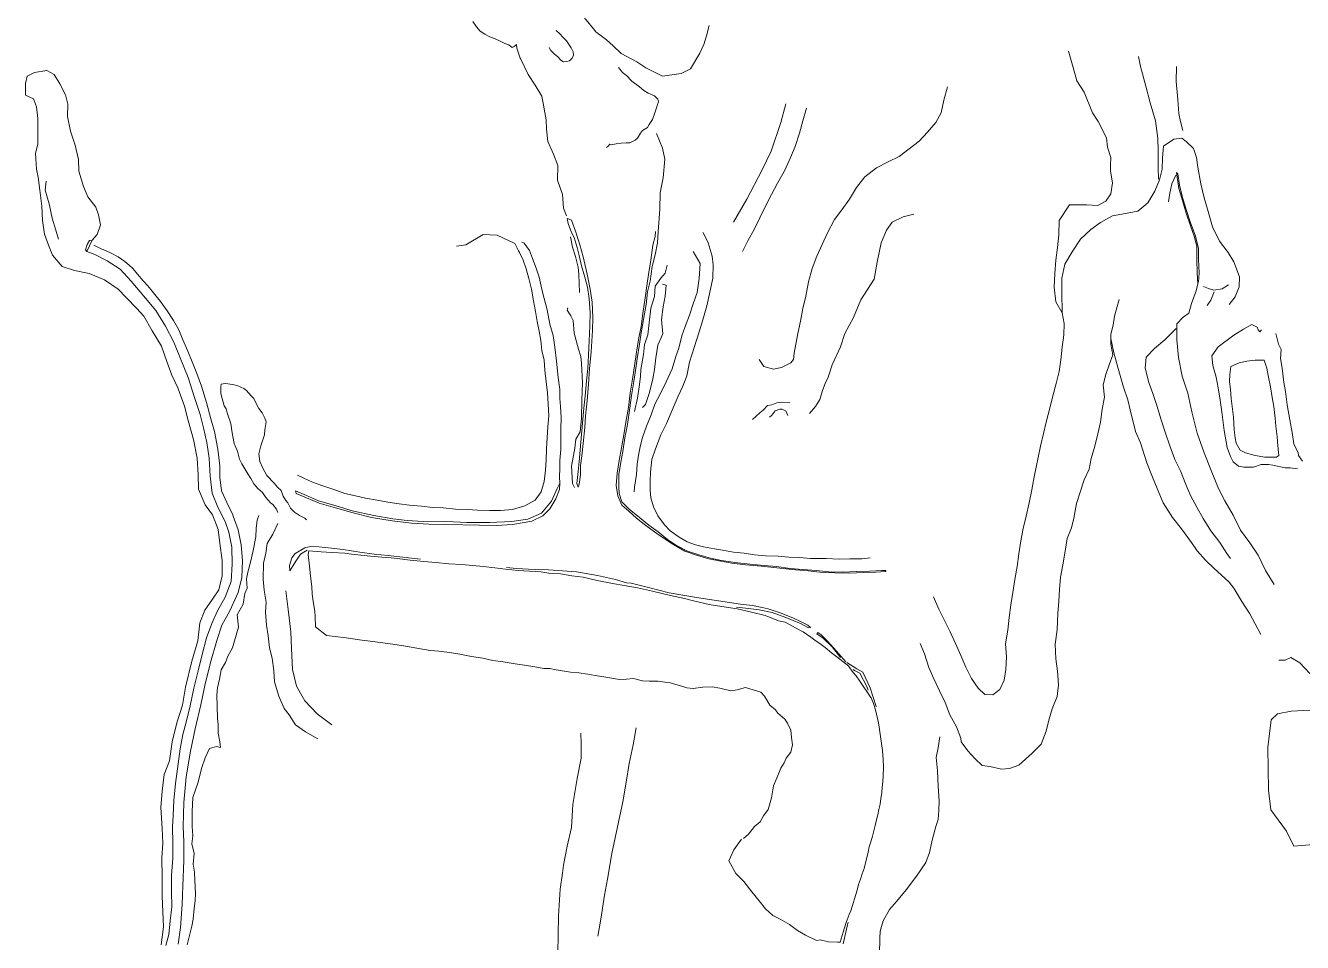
# Model space of a CAD drawing. Extents: x 683321 to 688873, y 7661944 to 7668387.
# Drawn here: x 684521 to 685239, y 7662900 to 7663415 of the extents above; entities that cross this region are included whole.
import ezdxf

# ---------------------------------------------------------------- set-up
doc = ezdxf.new("R2010")
doc.units = 0
doc.header["$MEASUREMENT"] = 0
doc.layers.add('01 CRESTA_Line', color=3, linetype='Continuous', lineweight=20)
doc.layers.add('CERRI_Line', color=3, linetype='Continuous', lineweight=20)

msp = doc.modelspace()

# ---------------------------------------------------------------- linework, layer by layer
at = {"layer": '01 CRESTA_Line'}
for points in [[(684905.35, 7663414.95, 3951.72), (684903.84, 7663409.27, 3951.74), (684902.29, 7663404.38, 3951.7), (684900.07, 7663399.46, 3951.53), (684894.9, 7663390.58, 3951.58), (684889.49, 7663388.03, 3951.74), (684879, 7663386.5, 3952.94), (684869.75, 7663391.14, 3951.78), (684864.6, 7663394.61, 3953.04), (684855.9, 7663399.23, 3950.14), (684851.42, 7663403.6, 3950.01), (684847.59, 7663406.9, 3949.82), (684841.61, 7663411.49, 3949.26), (684840.29, 7663413.15, 3950.29), (684836.09, 7663418.1, 3949.28), (684835.42, 7663419.01, 3949.18), (684834.88, 7663420.04, 3949.04), (684836.34, 7663423.22, 3949.67), (684836.01, 7663425.81, 3949.68), (684834.59, 7663428, 3949.47)], [(684825.05, 7663308.06, 3940.28), (684823.42, 7663312.42, 3940.53), (684822.84, 7663320.08, 3941.62), (684820.14, 7663328.17, 3942.74), (684820.32, 7663336.46, 3943.29), (684817.74, 7663342.78, 3943.7), (684814.62, 7663349.83, 3944.59), (684813.81, 7663356.86, 3945.33), (684813.75, 7663362.08, 3945.67), (684812.22, 7663370.33, 3946.04), (684811.35, 7663375.31, 3946.18), (684807.52, 7663381.51, 3946.88), (684803.51, 7663387.4, 3947.83), (684799.24, 7663396.46, 3948.74), (684799.05, 7663396.56, 3948.73), (684797.19, 7663402.22, 3949.34), (684796.95, 7663404.38, 3948.88), (684795.8, 7663403.19, 3948.78), (684794.55, 7663402.56, 3948.64), (684792.71, 7663404.12, 3949.16), (684790.48, 7663404.91, 3949.33), (684788.18, 7663406.06, 3949.3), (684784.63, 7663407.67, 3949.52), (684782.12, 7663408.69, 3949.72), (684779.19, 7663410.21, 3949.85), (684776.55, 7663411.8, 3949.9), (684774.49, 7663414.24, 3950.14), (684772.48, 7663417.3, 3950.66)], [(684819.32, 7663412.16, 3947.92), (684821.42, 7663410.38, 3948.43), (684823.1, 7663408.4, 3948.86), (684825.08, 7663406.43, 3949.22), (684826.34, 7663404.62, 3949.54), (684827.83, 7663402.44, 3949.84), (684828.91, 7663400.19, 3949.86), (684829.14, 7663398.42, 3950.13), (684828.22, 7663396.71, 3950.35), (684826.9, 7663395.14, 3950.14), (684825.08, 7663394.71, 3950.18), (684823.36, 7663394.58, 3950.22), (684821.96, 7663395.48, 3949.93), (684820.29, 7663397.4, 3949.47), (684818.18, 7663399.01, 3948.97), (684816.37, 7663400.9, 3948.71), (684815.38, 7663402.59, 3948.19)], [(685107.31, 7663400.5, 3944.62), (685109.94, 7663391.5, 3944.61), (685112, 7663384, 3944.61), (685116.06, 7663377.5, 3944.6), (685120.69, 7663366, 3944.6), (685123.88, 7663361, 3945.09), (685128.56, 7663352, 3945.63), (685129.17, 7663346.59, 3946.21), (685131.13, 7663340.89, 3946.62), (685130.85, 7663336.28, 3946), (685130.86, 7663333.15, 3947.55), (685131.97, 7663326.67, 3948), (685131.13, 7663320.54, 3948.6), (685128.34, 7663316.27, 3949.23), (685123.7, 7663313.83, 3950.25), (685117.46, 7663314.35, 3950.46), (685107.89, 7663314.32, 3950.46), (685102.07, 7663305.56, 3950.3), (685101.77, 7663297.38, 3950.28), (685101.14, 7663290.31, 3950.37), (685100.23, 7663283.27, 3950.19), (685099.67, 7663275.72, 3950.01), (685099.18, 7663268.09, 3949.76), (685100.14, 7663259.88, 3949.43), (685103.67, 7663253.65, 3949.06), (685104.84, 7663247.62, 3948.59), (685104.66, 7663241.21, 3948.04), (685103.79, 7663234.37, 3947.42), (685103, 7663227.31, 3946.69), (685102, 7663220.6, 3945.99), (685100.3, 7663213.99, 3945.11), (685098.46, 7663206.96, 3944.39), (685096.72, 7663200.08, 3943.67), (685094.83, 7663193.02, 3943.04), (685093.18, 7663185.79, 3942.45), (685091.56, 7663178.83, 3941.84), (685087.95, 7663161.45, 3940.53), (685086.72, 7663154.25, 3939.95), (685085.21, 7663146.87, 3939.36), (685083.46, 7663139.49, 3938.74), (685081.85, 7663132.49, 3938.18), (685080.53, 7663125.49, 3937.76), (685079.32, 7663118.35, 3937.29), (685078.42, 7663111.08, 3936.66), (685077.15, 7663103.93, 3936.08), (685076.06, 7663096.53, 3935.71), (685074.96, 7663089.59, 3935.04), (685073.9, 7663082.5, 3934.35), (685073.1, 7663075.41, 3933.75), (685071.78, 7663067.76, 3933), (685072.37, 7663060.35, 3932.46), (685072.15, 7663053.4, 3931.79), (685071.03, 7663047.28, 3931.03), (685068.71, 7663042.11, 3930.16), (685064.69, 7663039.15, 3929.23), (685060.3, 7663039.34, 3928.38), (685056.49, 7663042.85, 3927.87), (685052.83, 7663048.22, 3927.41), (685049.59, 7663054.6, 3926.98), (685046.68, 7663061.15, 3926.57), (685043.75, 7663067.93, 3925), (685040.85, 7663074.49, 3924.52), (685037.54, 7663080.87, 3924.36), (685034.34, 7663087.17, 3924.32), (685031.34, 7663094.05, 3923.87)], [(685146.69, 7663397.5, 3955.67), (685147.75, 7663392, 3955.02), (685150.69, 7663381, 3954), (685153.19, 7663371.5, 3953.23), (685156.19, 7663361.5, 3953.07), (685157.5, 7663351.5, 3952.39), (685157.69, 7663345, 3951.76), (685157.69, 7663335, 3951.7), (685157.88, 7663328.75, 3951.49)], [(685168, 7663392, 3956.32), (685167.81, 7663383.5, 3954.65), (685168.81, 7663373.5, 3953.08), (685169.31, 7663365.5, 3952.61), (685170.25, 7663361, 3952.14), (685171.5, 7663356, 3953.84)], [(684597.32, 7662898.7, 3928.04), (684598.64, 7662908.85, 3929.12), (684598.24, 7662917.28, 3930.11), (684597.87, 7662926.04, 3931.73), (684597.87, 7662936.46, 3932.85), (684597.68, 7662947.58, 3935.12), (684598.15, 7662955.71, 3935.15), (684597.84, 7662964.05, 3934.91), (684597.18, 7662975.72, 3934.49), (684597.9, 7662984.96, 3934.3), (684599.06, 7662994.25, 3935.84), (684602.01, 7663002.08, 3934.52), (684603.41, 7663012.64, 3934.5), (684606.2, 7663023.44, 3934.58), (684609.3, 7663033.37, 3934.83), (684611.03, 7663043.39, 3935.08), (684614.47, 7663057.99, 3935.21), (684617.85, 7663069.49, 3935.73), (684619.13, 7663079.5, 3935.66), (684621.86, 7663086.59, 3934.93), (684626.15, 7663092.83, 3936.04), (684629.65, 7663098.14, 3936.47), (684631.55, 7663105.98, 3937.18), (684631.6, 7663114.47, 3936.68), (684630.22, 7663124.33, 3937.54), (684629.31, 7663131.85, 3938.16), (684626.07, 7663140.13, 3937.93), (684622, 7663145.71, 3938.32), (684618.2, 7663154.63, 3938.56), (684618.03, 7663162.62, 3938.95), (684617.63, 7663172.06, 3939.58), (684615.48, 7663182.5, 3939.84), (684612.53, 7663193.08, 3939.3), (684610.51, 7663201.19, 3940.25), (684606.58, 7663211.59, 3940.44), (684603.3, 7663218.65, 3941.58), (684600.51, 7663226.37, 3942.19), (684597.48, 7663234.87, 3942.33), (684592.34, 7663243.54, 3943.07), (684587.52, 7663251.68, 3943.66), (684583.67, 7663256.04, 3944.42), (684577.72, 7663262.21, 3945.16), (684573.22, 7663266.94, 3946.3), (684565.4, 7663272.09, 3946.59), (684556.76, 7663275.77, 3946.66), (684548.58, 7663277.39, 3945.72), (684541.7, 7663279.72, 3940.9), (684536.28, 7663286, 3941.6), (684533.99, 7663291.64, 3941.9), (684531.82, 7663297.79, 3942.19), (684530.62, 7663305.5, 3942.23), (684530.14, 7663313.46, 3941.45), (684529.16, 7663322.5, 3941.35), (684528.09, 7663329.86, 3941.63), (684527.21, 7663334.28, 3940.92), (684526.74, 7663343.33, 3942.03), (684527.93, 7663348.33, 3943.92), (684527.98, 7663353.69, 3944.3), (684528.06, 7663362.76, 3945.01), (684527.21, 7663369.4, 3945.51), (684525.53, 7663373.75, 3945.64), (684521.07, 7663375.8, 3946.28), (684521.11, 7663382.5, 3946.21), (684522.01, 7663386.53, 3946.76), (684526.04, 7663388.57, 3946.17), (684533.1, 7663389.69, 3945.81), (684537.22, 7663387.53, 3945.63), (684540.31, 7663382.32, 3944.74), (684543.54, 7663376.04, 3943.88), (684544.76, 7663370.81, 3943.96), (684544.64, 7663363.81, 3943.52), (684546.37, 7663355.59, 3942.98), (684548.95, 7663347.74, 3942.77), (684550.78, 7663339.77, 3941.78), (684551.09, 7663333.1, 3940.41), (684553.61, 7663324.61, 3939.32), (684556.06, 7663318.69, 3939.12), (684560.58, 7663312.94, 3942.04), (684562.02, 7663308.59, 3939.6), (684563.23, 7663303.1, 3939.02), (684561.36, 7663297.53, 3938.88), (684558.58, 7663294.45, 3938.48), (684555.48, 7663288, 3937.66), (684560.03, 7663286.38, 3937.34), (684566.97, 7663282.92, 3937.35), (684574.35, 7663278.14, 3937.27), (684580.51, 7663271.41, 3936.97), (684588.51, 7663261.79, 3936.88), (684594.23, 7663254.85, 3936.73), (684599.83, 7663246.19, 3936.51), (684604.51, 7663237.19, 3936.05), (684608.01, 7663228.42, 3935.66), (684612.51, 7663217.23, 3935.16), (684615.94, 7663206.72, 3935.11), (684619.16, 7663196.5, 3935.13), (684621.11, 7663189.04, 3935.04), (684622.94, 7663180.78, 3934.73), (684624.27, 7663171.96, 3934.37), (684624.8, 7663161.83, 3934.14), (684625.94, 7663152.4, 3933.96), (684629.13, 7663144.48, 3933.68), (684633.3, 7663136.42, 3933.34), (684635.25, 7663130.38, 3933.22), (684636.94, 7663122.02, 3932.73), (684637.3, 7663112.45, 3932.76), (684636.64, 7663102.82, 3932.53), (684633.34, 7663093.89, 3932.44), (684628.93, 7663086.22, 3932.42), (684625.8, 7663079.21, 3932.07), (684622.82, 7663071.14, 3931.55), (684620.4, 7663061.66, 3931.51), (684618.03, 7663052.53, 3931.32), (684615.71, 7663042.75, 3931.05), (684613.59, 7663032.89, 3931.01), (684611.29, 7663023.82, 3931.31), (684609.55, 7663016.87, 3930.95), (684607.93, 7663008.83, 3930.29), (684606.85, 7663000.27, 3930.21), (684605.38, 7662989.2, 3930.13), (684604.39, 7662979.8, 3929.61), (684604, 7662971.37, 3929.36), (684603.76, 7662964.93, 3929.22), (684603.81, 7662955.77, 3929.4), (684603.81, 7662947.33, 3929.19), (684603.04, 7662937.66, 3928.99), (684603.11, 7662928.58, 3928.57), (684603.26, 7662920.01, 3928.1), (684602.39, 7662912.24, 3927.96), (684601.54, 7662904.46, 3927.54), (684600.02, 7662898.34, 3927.54)], [(684854.35, 7663391.32, 3946.2), (684856.53, 7663388.67, 3945.82), (684858.9, 7663386.9, 3945.77), (684861.83, 7663383.72, 3945.55), (684866.18, 7663380.54, 3944.48), (684868.51, 7663378.55, 3943.91), (684871.06, 7663377.02, 3943.62), (684874.61, 7663375.48, 3943.18), (684876.51, 7663373.66, 3943.24), (684876.82, 7663372.14, 3943.13), (684876.35, 7663370.71, 3943.07), (684876.08, 7663369.82, 3943.15), (684874.76, 7663366.01, 3942.86), (684873.38, 7663362.15, 3942.85), (684871.52, 7663359.46, 3942.89), (684870.56, 7663357.78, 3942.71), (684867.87, 7663356.07, 3942.66), (684866.76, 7663354.61, 3942.82), (684865.01, 7663351.74, 3942.27), (684863.69, 7663350.63, 3942.6), (684860.76, 7663349.11, 3942.07), (684858.67, 7663349.09, 3941.95), (684855.8, 7663348.96, 3942.06), (684852.97, 7663348.59, 3941.57), (684850.24, 7663347.99, 3941.61), (684849.53, 7663348.31, 3941.76), (684848.61, 7663347.27, 3941.48), (684847.59, 7663346.44, 3941.4)], [(684933.5, 7663227.5, 3912.44), (684936.12, 7663223.5, 3912.07), (684941.44, 7663222, 3911.72), (684945.94, 7663223, 3911.39), (684951.19, 7663225.5, 3911.75), (684952.63, 7663227.5, 3911.43), (684953.12, 7663231, 3912.15), (684955.06, 7663242, 3912.73), (684956.56, 7663249, 3913.21), (684958, 7663256, 3913.77), (684959.56, 7663263, 3914.39), (684961.19, 7663271, 3914.83), (684963.19, 7663278.5, 3915.32), (684965.75, 7663285.5, 3915.67), (684968.75, 7663292, 3916.17), (684971.81, 7663298.5, 3916.7), (684975.69, 7663306, 3918.09), (684979.94, 7663311.5, 3918.53), (684984.19, 7663317.5, 3918.95), (684988.06, 7663324, 3919.35), (684992.81, 7663330, 3919.98), (684999.31, 7663335, 3920.49), (685005.94, 7663338.5, 3920.78), (685012.12, 7663341.5, 3921.54), (685023.31, 7663350, 3922.82), (685028.12, 7663355, 3923.33), (685032.69, 7663360.5, 3923.55), (685035.69, 7663366, 3923.88), (685037.25, 7663373, 3924.27), (685039.25, 7663380.5, 3924.84)], [(684948.38, 7663371, 3921.18), (684945.62, 7663360.5, 3921.32), (684940.25, 7663344.5, 3920.38), (684935, 7663333.5, 3919.06), (684926.56, 7663317.5, 3917.84), (684918.94, 7663304.5, 3917.71)], [(684959.94, 7663368.5, 3919.96), (684958, 7663361.5, 3919.57), (684956.06, 7663354.5, 3919.08), (684953.56, 7663347, 3918.77), (684950.63, 7663340, 3918.31), (684947.38, 7663333, 3917.72), (684943.75, 7663326.5, 3917.05), (684940.31, 7663320, 3916.6), (684936.94, 7663313.5, 3916.33), (684933.88, 7663307, 3916.01), (684930.63, 7663300.5, 3916.11), (684927.13, 7663294, 3916.01), (684924.12, 7663288, 3915.87)], [(684875.68, 7663354.37, 3942.4), (684879.06, 7663346.15, 3941.53), (684880.43, 7663339.84, 3941.15), (684879.4, 7663329.42, 3940.3), (684877.79, 7663321.06, 3939.61), (684877.52, 7663311.88, 3938.85), (684877.03, 7663304.22, 3938.11), (684876.57, 7663299.28, 3937.85), (684876.23, 7663292.93, 3936.92), (684874.89, 7663286.29, 3936.26), (684873.23, 7663279.57, 3935.95), (684872.09, 7663271.48, 3935.3), (684870.74, 7663265.37, 3935.02), (684869.9, 7663258.34, 3934.38), (684868.41, 7663249.92, 3933.97), (684867.18, 7663242.44, 3933.37), (684866.21, 7663236.03, 3932.93), (684864.81, 7663227.77, 3932.38), (684863.89, 7663221.24, 3931.78), (684862.9, 7663215.13, 3931.27), (684861.71, 7663207.24, 3930.53), (684860.7, 7663200.25, 3929.98), (684859.47, 7663190.97, 3929), (684857.94, 7663183.39, 3928.28), (684856.84, 7663175.67, 3927.56), (684855.6, 7663169.73, 3927), (684854.49, 7663162.82, 3926.49), (684854.45, 7663155.76, 3925.77), (684854.82, 7663152.13, 3925.33), (684856.24, 7663147.56, 3924.52), (684860.36, 7663143.38, 3923.68), (684866.19, 7663138.62, 3922.81), (684871.46, 7663134.35, 3922.36), (684876.69, 7663130.62, 3922.13), (684881.95, 7663126.25, 3922.14), (684886.97, 7663122.95, 3922.1), (684893.19, 7663119.74, 3922.19), (684899.57, 7663117.64, 3922.3), (684906.03, 7663115.91, 3922.27), (684912.33, 7663114.54, 3922.29), (684919.74, 7663113.46, 3922.35), (684928.27, 7663112.48, 3922.29), (684936.15, 7663111.65, 3922.37), (684943.18, 7663111.11, 3922.42), (684950.78, 7663110.1, 3922.68), (684957.95, 7663109.56, 3922.74), (684965.73, 7663108.83, 3922.88), (684972.66, 7663108.21, 3922.98), (684980.25, 7663107.91, 3923.03), (684988.39, 7663108.3, 3922.95), (684995.52, 7663108.62, 3922.94), (685002.28, 7663108.9, 3922.84), (685004.55, 7663108.86, 3922.79), (685004.66, 7663108.31, 3922.79), (684998.94, 7663108, 3922.98), (684992.07, 7663107.76, 3923.07), (684984.27, 7663107.45, 3923.04), (684975.91, 7663107.56, 3923.03), (684969.14, 7663107.83, 3923.01), (684960.97, 7663108.7, 3922.93), (684953.78, 7663109.26, 3922.71), (684943.26, 7663110.5, 3922.53), (684934.81, 7663111.34, 3922.43), (684925.72, 7663112.1, 3922.36), (684918.02, 7663113.12, 3922.43), (684911.88, 7663114.1, 3922.38), (684905.11, 7663115.44, 3922.36), (684898.26, 7663117.43, 3922.32), (684891.66, 7663119.7, 3922.23), (684884.81, 7663123.7, 3922.15), (684876.66, 7663129.2, 3922.26), (684869.63, 7663134.22, 3922.56), (684864.44, 7663138.32, 3922.99), (684860.08, 7663142.15, 3923.67), (684856.29, 7663145.65, 3924.29), (684854.02, 7663150.85, 3925.25), (684853.05, 7663156.62, 3925.95), (684853.63, 7663163.59, 3926.54), (684854.81, 7663170.72, 3927.2), (684856.1, 7663177.75, 3927.9), (684857.26, 7663185.08, 3928.41), (684858.49, 7663192.28, 3929.23), (684859.97, 7663200.53, 3930.11), (684860.96, 7663208.56, 3930.71), (684862.05, 7663215.33, 3931.39), (684863.29, 7663223.78, 3932.11), (684864.53, 7663231.46, 3932.66), (684865.65, 7663238.63, 3933.16), (684867.09, 7663245.92, 3933.56), (684867.94, 7663253.26, 3934.1), (684869.36, 7663261.98, 3934.77), (684870.49, 7663270.16, 3935.36), (684871.25, 7663275.21, 3935.73), (684872.55, 7663283.25, 3936.22), (684873.72, 7663291.6, 3936.99), (684874.96, 7663296.52, 3937.56), (684875.11, 7663299.34, 3937.89)], [(685197.55, 7663258.31, 3962.29), (685201.04, 7663262.55, 3963.67), (685203.2, 7663268.14, 3965.52), (685203.3, 7663273.93, 3966.76), (685200.2, 7663282.25, 3966.84), (685197.09, 7663287.42, 3966.17), (685192.17, 7663293.93, 3965.32), (685188.24, 7663301.92, 3964.58), (685185.36, 7663311.77, 3963.55), (685183.49, 7663318.2, 3961.92), (685181.63, 7663326.02, 3960.66), (685179.94, 7663335.44, 3959.74), (685179.26, 7663340.8, 3959.43), (685177.58, 7663345.83, 3958.19), (685173.48, 7663349.86, 3955.6), (685171.07, 7663351.66, 3954.68), (685166.48, 7663351.08, 3954.4), (685160.76, 7663347.17, 3954.23), (685160.02, 7663340.76, 3953.71), (685159.91, 7663334.33, 3953.02), (685158.39, 7663328.27, 3952.09), (685155.82, 7663321.89, 3951.56), (685151.85, 7663315.44, 3950.96), (685146.19, 7663310.79, 3951.3), (685137.33, 7663309.03, 3951.71), (685131.97, 7663308.17, 3952.36), (685125.3, 7663304.37, 3951.85), (685119.82, 7663300.46, 3951.62), (685114.05, 7663294.96, 3951.37), (685109.34, 7663287.96, 3950.97), (685105.14, 7663280.91, 3950.66), (685103.58, 7663273.06, 3950.37), (685103.58, 7663265.17, 3950), (685103.67, 7663253.65, 3949.06)], [(684539.63, 7663294.99, 3938.94), (684538.18, 7663299.98, 3939.2), (684536.07, 7663306.8, 3939.39), (684534.28, 7663314.79, 3939.61), (684532.03, 7663322.53, 3939.79), (684532.6, 7663327.65, 3939.7)], [(685163.5, 7663316.04, 3951.16), (685164.15, 7663320.9, 3951.75), (685165.4, 7663326.05, 3953.17), (685167.54, 7663330.89, 3954.42)], [(685222.94, 7663101, 3961.01), (685218.06, 7663109, 3961.54), (685213.88, 7663117.5, 3962.61), (685209.25, 7663124.5, 3963.48), (685203.94, 7663131.5, 3963.59), (685199.81, 7663140, 3963.79), (685195.19, 7663148, 3963.81), (685191.5, 7663155, 3963.65), (685187.38, 7663165, 3963.32), (685183.44, 7663175, 3962.66), (685179.69, 7663186, 3962.31), (685176.62, 7663198, 3962.01), (685174.38, 7663208.5, 3961.82), (685171.13, 7663218, 3961.16), (685169.06, 7663228.5, 3961.3), (685168.12, 7663238.5, 3961.14), (685168.19, 7663247.5, 3957.82), (685171.8, 7663251.11, 3957.3), (685174.88, 7663253.48, 3956.94), (685176.38, 7663258.86, 3957.26), (685178.96, 7663266.03, 3957), (685180.01, 7663269.98, 3957.87), (685179.63, 7663276.12, 3958.33), (685179.32, 7663283.63, 3958.54), (685179.49, 7663291.04, 3958.55), (685177.95, 7663296.75, 3958.15), (685175.85, 7663302.48, 3957.72), (685173.35, 7663309.69, 3956.96), (685170.83, 7663318.57, 3956.15), (685169.37, 7663323.37, 3955.47), (685168.3, 7663329.81, 3954.89), (685168.04, 7663332.52, 3954.4), (685168.65, 7663331.69, 3954.58), (685169.75, 7663325.31, 3955.41), (685171.43, 7663318.49, 3956.15), (685173.5, 7663311.7, 3956.82), (685175.72, 7663304.71, 3957.66), (685178.7, 7663296.6, 3958.09), (685180.35, 7663289.68, 3958.53), (685180.32, 7663283.5, 3958.63), (685180.67, 7663276.14, 3958.45), (685180.28, 7663270.76, 3958.02)], [(684825.68, 7663306.64, 3939.82), (684827.98, 7663305.71, 3939.37), (684830.46, 7663298.99, 3938.57), (684832.66, 7663291.9, 3937.89), (684834.49, 7663285.12, 3937.19), (684836.76, 7663275.42, 3936.44), (684838.48, 7663266.94, 3935.8), (684839.52, 7663259.62, 3935.33), (684839.86, 7663250.87, 3934.35), (684839.77, 7663243.62, 3933.68), (684839.02, 7663231.81, 3932.35), (684838.14, 7663222.13, 3931.69), (684837.51, 7663213.65, 3930.8), (684836.65, 7663204.28, 3930), (684835.8, 7663195.85, 3929.26), (684835.52, 7663189.27, 3928.48), (684834.45, 7663180.28, 3927.67), (684833.77, 7663173.35, 3927.19), (684833.08, 7663167.79, 3926.67), (684833, 7663162.69, 3926.24), (684832.17, 7663157.37, 3925.76), (684831.6, 7663155.76, 3925.64), (684830.94, 7663157.86, 3925.75), (684831.64, 7663164.6, 3926.59), (684832.36, 7663172.09, 3927.03), (684832.99, 7663178.86, 3927.44), (684834.88, 7663199.99, 3929.6), (684835.56, 7663206.74, 3930.11), (684836.45, 7663215.43, 3931.02), (684837.18, 7663222.41, 3931.73), (684837.49, 7663229.82, 3932.1), (684837.91, 7663237.86, 3932.98), (684838.28, 7663246.06, 3933.85), (684838.51, 7663253.68, 3934.56), (684837.94, 7663261.68, 3935.26), (684836.98, 7663268.09, 3935.77), (684835.52, 7663273.64, 3936.19), (684833.63, 7663279.99, 3936.68), (684832.26, 7663285.77, 3937.11), (684831.1, 7663290.27, 3937.52), (684829.49, 7663295.89, 3938.02), (684828.01, 7663298.83, 3938.39), (684825.98, 7663303.8, 3939.07), (684825.58, 7663306.69, 3939.84)], [(685020.38, 7663309, 3921.73), (685014.44, 7663307.5, 3923.25), (685008.25, 7663304.5, 3922.22), (685004.94, 7663300, 3921.51), (685001.94, 7663293, 3920.86), (684999.75, 7663282, 3919.82), (684998.06, 7663272.5, 3919.06), (684990.56, 7663261, 3916.4), (684986.44, 7663251, 3915.46), (684981.62, 7663242, 3914.33), (684979.12, 7663234.5, 3913.98), (684974.38, 7663224.5, 3913.11), (684972.19, 7663217.5, 3912.56), (684970.5, 7663214, 3912.33), (684969.06, 7663210, 3912.2), (684967.44, 7663205, 3911.97), (684965.12, 7663201, 3911.43), (684961.62, 7663197, 3910.81)], [(684901.88, 7663298.82, 3921.54), (684904.74, 7663292.89, 3921.49), (684907.01, 7663285.42, 3921.32), (684907.59, 7663280.66, 3921.49), (684907.46, 7663273, 3921.5), (684905.51, 7663264.38, 3921.7), (684903.91, 7663257.57, 3921.69), (684901.82, 7663249.72, 3921.54), (684899.62, 7663242.87, 3921.54), (684896.85, 7663234.21, 3921.42), (684894.27, 7663225.95, 3921.52), (684892.75, 7663218.23, 3921.48), (684890.56, 7663212.48, 3921.49), (684887.96, 7663206.8, 3921.65), (684884.99, 7663200.19, 3921.51), (684881.29, 7663191.56, 3921.58), (684878.06, 7663185.18, 3921.8), (684875.1, 7663177.19, 3921.78), (684873.11, 7663171.18, 3921.57), (684872.29, 7663164.16, 3921.34), (684872.09, 7663159.24, 3921.17), (684872.13, 7663153.92, 3921.28), (684872.48, 7663149.74, 3921.28), (684873.98, 7663144.73, 3921.18), (684876.41, 7663139.53, 3921.13), (684880.13, 7663134.62, 3921.18), (684883.48, 7663131.14, 3920.98), (684888.42, 7663127.56, 3921.2), (684892.97, 7663125.06, 3921.13), (684897.58, 7663123.32, 3921.16), (684902.19, 7663122.11, 3921.3), (684908.29, 7663120.99, 3921.21), (684912.8, 7663120.34, 3921.12), (684919.07, 7663119.23, 3921.09), (684925.02, 7663118.65, 3921.13), (684930.79, 7663117.78, 3921.18), (684936.96, 7663117.14, 3921.19), (684944.11, 7663116.98, 3921.26), (684950.09, 7663116.43, 3921.33), (684956.11, 7663116.12, 3921.27), (684962.2, 7663115.71, 3921.3), (684971.13, 7663115.56, 3921.35), (684978.41, 7663115.25, 3921.37), (684984.4, 7663115.46, 3921.29), (684991.14, 7663115.54, 3921.24), (684995.86, 7663116, 3920.96)], [(684558.58, 7663294.45, 3938.48), (684556.98, 7663294.24, 3938.48), (684555.71, 7663291.94, 3938.48), (684554.69, 7663289.05, 3938.03), (684555.48, 7663288, 3937.66)], [(684606.8, 7662899, 3927.39), (684608.14, 7662908.4, 3927.73), (684609.1, 7662921.34, 3928.02), (684609.49, 7662931.9, 3928.14), (684610, 7662946.11, 3928.87), (684610.1, 7662956.44, 3929.2), (684609.7, 7662965.18, 3929.07), (684610.06, 7662978.54, 3929.34), (684611.4, 7662992.99, 3929.84), (684613.84, 7663007.49, 3930.21), (684616.44, 7663019.91, 3930.72), (684619.65, 7663033.54, 3930.95), (684621.82, 7663044.31, 3930.88), (684625.11, 7663057.21, 3931.01), (684628.53, 7663069.62, 3931.44), (684631.49, 7663078.28, 3931.76), (684635.85, 7663086.21, 3932.15), (684640.61, 7663096.57, 3932.54), (684642.58, 7663105.06, 3932.73), (684643.06, 7663114.51, 3932.95), (684642.36, 7663123.35, 3932.92), (684640.63, 7663131.68, 3933.17), (684637.8, 7663139.5, 3933.26), (684637.35, 7663140.65, 3933.18), (684635.98, 7663143.49, 3933.29), (684634.3, 7663147.02, 3933.48), (684631.19, 7663153.72, 3933.7), (684630.28, 7663161.25, 3933.92), (684630.23, 7663167.63, 3934.13), (684629.2, 7663177.1, 3934.33), (684627.25, 7663186.98, 3934.74), (684625.29, 7663194.04, 3934.77), (684622.76, 7663203.23, 3935.02), (684619.98, 7663212.4, 3934.97), (684617.4, 7663219.64, 3935.17), (684614.66, 7663226.16, 3935.43), (684612.25, 7663232.09, 3935.74), (684609.52, 7663238.52, 3936.13), (684607.18, 7663244.02, 3936.09), (684604.33, 7663249.25, 3936.4), (684600.59, 7663254.74, 3936.65), (684596.94, 7663260, 3936.4), (684595.16, 7663262.08, 3936.55), (684591.59, 7663266.76, 3936.57), (684589.63, 7663269, 3936.67), (684587.17, 7663271.66, 3936.81), (684584.06, 7663275.25, 3936.91), (684581.37, 7663278.52, 3936.9), (684579.25, 7663280.48, 3936.93), (684576.88, 7663282.39, 3937.08), (684573.08, 7663285.09, 3937.24), (684568.76, 7663287.39, 3937.31), (684564.75, 7663289.15, 3937.34), (684564.02, 7663289.38, 3937.56), (684559.48, 7663291.57, 3937.64)], [(684821.33, 7663158.02, 3923.73), (684821.14, 7663154.49, 3924.18), (684819.17, 7663149.19, 3923.96), (684815.75, 7663143.49, 3923.64), (684811.83, 7663139.57, 3923.45), (684805.55, 7663136.56, 3923.18), (684794.84, 7663134.83, 3923.27), (684785.76, 7663134.14, 3923.35), (684747.71, 7663134.87, 3923.65), (684738.07, 7663135.56, 3923.85), (684727.13, 7663136.85, 3923.96), (684715.5, 7663138.62, 3923.83), (684705.13, 7663141.25, 3923.93), (684695.31, 7663144.08, 3924.09), (684686.16, 7663146.67, 3924.12), (684678.94, 7663149.74, 3924.28), (684673.15, 7663152.22, 3924.5), (684672.79, 7663153.66, 3924.53), (684679.01, 7663150.97, 3924.29), (684685.77, 7663148.02, 3924.08), (684696.9, 7663144.8, 3923.96), (684704.69, 7663142.49, 3923.94), (684716.88, 7663139.75, 3923.87), (684727.44, 7663138, 3923.98), (684735.48, 7663137.01, 3923.93), (684744.6, 7663136.42, 3923.65), (684761.68, 7663136.29, 3923.37), (684769.09, 7663135.8, 3923.43), (684781.92, 7663135.85, 3923.39), (684794.34, 7663136.45, 3923.16), (684803.39, 7663137.75, 3923.11), (684811.08, 7663141.04, 3923.39), (684816.77, 7663147.91, 3923.81), (684819.95, 7663155.03, 3924.05), (684821.33, 7663158.02, 3923.73), (684821.25, 7663161.43, 3923.53), (684821.3, 7663166.14, 3923.33), (684821.34, 7663170.62, 3923.39), (684822.03, 7663176.82, 3923.42), (684822.03, 7663182.69, 3923.45), (684822.03, 7663188.32, 3923.48), (684822.15, 7663194.8, 3923.51), (684821.78, 7663200.96, 3923.54), (684821.31, 7663205.49, 3923.57), (684821.29, 7663210.55, 3923.45), (684820.47, 7663217.39, 3923.25), (684819.45, 7663226.48, 3922.98), (684818.63, 7663234.33, 3922.99), (684817.55, 7663240.91, 3922.96), (684815.8, 7663247.24, 3922.86), (684814.2, 7663255.31, 3922.87), (684811.56, 7663265.3, 3922.64), (684809.69, 7663273.69, 3922.45), (684808.06, 7663278.66, 3922.26), (684806.03, 7663284.1, 3922.31), (684804.41, 7663288.61, 3922.14), (684801.32, 7663292.74, 3921.62), (684799.97, 7663293.31, 3920.99)], [(684673.96, 7663162.44, 3921.23), (684677.4, 7663160.7, 3921.35), (684682.36, 7663158.54, 3921.41), (684688.26, 7663156.41, 3921.23), (684694.88, 7663154.19, 3921.18), (684700.6, 7663152.17, 3921.21), (684706.46, 7663150.93, 3921.09), (684712.16, 7663149.59, 3921.1), (684718.67, 7663148.32, 3921.12), (684724.78, 7663147.22, 3921.19), (684731.14, 7663146.36, 3921.22), (684736.8, 7663145.68, 3921.15), (684743.6, 7663145.11, 3921.08), (684749.9, 7663144.3, 3921.15), (684755.76, 7663144.09, 3921.3), (684762.67, 7663143.4, 3921.15), (684769.56, 7663143.08, 3921.09), (684775.04, 7663142.87, 3920.98), (684781.78, 7663142.61, 3920.93), (684788.09, 7663142.54, 3921.06), (684794.8, 7663143.17, 3921.11), (684801.63, 7663145.27, 3920.91), (684807.52, 7663148.46, 3920.96), (684810.88, 7663153.12, 3921.07), (684812.5, 7663158.94, 3920.97), (684813.4, 7663165.33, 3921.05), (684813.65, 7663171.04, 3921.08), (684813.92, 7663177.18, 3921.05), (684814.23, 7663183.33, 3921.17), (684814.7, 7663189.67, 3921.38), (684815.12, 7663195.75, 3921.29), (684814.82, 7663202.26, 3921.18), (684814.41, 7663208.71, 3921.12), (684813.73, 7663214.89, 3920.98), (684812.88, 7663221.4, 3920.91), (684812.48, 7663227.11, 3920.88), (684811.35, 7663232.44, 3920.84), (684810.68, 7663238.01, 3920.91), (684809.77, 7663243.42, 3920.94), (684808.58, 7663248.8, 3920.91), (684807.65, 7663254.37, 3920.9), (684806.65, 7663260.37, 3920.87), (684805.53, 7663266.83, 3920.8), (684803.96, 7663272.99, 3920.83), (684802.43, 7663278.38, 3920.77), (684800.69, 7663283.12, 3920.79), (684798.76, 7663287.42, 3920.79), (684798.19, 7663288.41, 3920.84), (684796.04, 7663292.52, 3921.01), (684786.08, 7663297.16, 3921.42), (684778.25, 7663297.54, 3921.45), (684768.6, 7663291.73, 3921.03), (684763.37, 7663291.14, 3921.32)], [(684827.42, 7663296.29, 3938.29), (684828.55, 7663290.5, 3937.74), (684830.18, 7663285.3, 3937.26), (684831.62, 7663279.23, 3936.89), (684832.04, 7663275.14, 3937.21), (684832.22, 7663270.27, 3936.95), (684832.52, 7663265.07, 3936.66)], [(684863.12, 7663153.08, 3922.24), (684863.32, 7663155.71, 3922.56), (684864.38, 7663162.84, 3922.98), (684864.87, 7663168.66, 3923.25), (684865.59, 7663173.61, 3923.71), (684866.67, 7663179.23, 3924.01), (684867.77, 7663183.7, 3924.2), (684870.12, 7663190.06, 3924.51), (684872.73, 7663196.27, 3924.81), (684874.86, 7663202.42, 3924.79), (684877.78, 7663207.98, 3924.95), (684881.21, 7663214.91, 3924.6), (684884.59, 7663222.1, 3924.53), (684886.67, 7663229.03, 3924.47), (684888.26, 7663233.7, 3924.36), (684889.99, 7663240.66, 3924.35), (684891.87, 7663245.94, 3924.39), (684894.18, 7663252.29, 3924.48), (684896.27, 7663258.67, 3924.61), (684898.52, 7663264.96, 3924.37), (684899.61, 7663272.84, 3924.28), (684900.29, 7663281.29, 3924.1), (684896.31, 7663288.16, 3923.97)], [(684881.77, 7663280.4, 3933.78), (684880.5, 7663275.97, 3933.95), (684878.2, 7663273.01, 3933.88), (684874.93, 7663268.54, 3933.09), (684874.51, 7663262.83, 3932.57), (684872.6, 7663256.24, 3932.48), (684871.5, 7663248.1, 3932.1), (684870.83, 7663241.29, 3931.3), (684868.97, 7663235.92, 3931.27), (684868.33, 7663230.29, 3930.7), (684866.96, 7663221.72, 3930.27), (684866.72, 7663217.87, 3929.96), (684865.99, 7663212, 3929.43), (684865.1, 7663205.73, 3928.89), (684863.4, 7663198.27, 3928.31)], [(684879.09, 7663269.69, 3930.26), (684881.23, 7663269.08, 3930.32), (684880.59, 7663262.92, 3930.09), (684879.37, 7663256.96, 3929.92), (684878.59, 7663249.8, 3929.49), (684879.31, 7663241.81, 3928.62), (684876.55, 7663235.54, 3928.9), (684875.33, 7663228.32, 3928.39), (684874.59, 7663221.87, 3927.92), (684873.63, 7663216.56, 3927.59), (684871.71, 7663208.88, 3926.93), (684869.6, 7663202.23, 3926.24), (684867.9, 7663200.53, 3926.09)], [(685197.15, 7663269.35, 3961.61), (685193.68, 7663267.09, 3960.99), (685188.93, 7663266.34, 3960.22), (685185.93, 7663267.34, 3958.62), (685183.24, 7663268.39, 3957.31)], [(685189.21, 7663265.39, 3960.42), (685187.22, 7663260.77, 3959.5), (685185.13, 7663257.67, 3959.23)], [(684825.95, 7663256.51, 3928.89), (684825.52, 7663255.19, 3929.1), (684827.63, 7663251.98, 3929.67), (684828.8, 7663249.32, 3930.26), (684829.51, 7663242.16, 3929.79), (684831.92, 7663233.19, 3930.25), (684833.19, 7663229.07, 3930.32), (684833.59, 7663225.16, 3930.38), (684834.1, 7663214.25, 3930.07), (684833.68, 7663204.59, 3929.79), (684833.57, 7663194.5, 3929.07), (684832.73, 7663186.84, 3928.29), (684830.35, 7663182.7, 3926.83), (684829.82, 7663177.57, 3925.97), (684828.12, 7663168.47, 3925.19), (684827.98, 7663167.78, 3925.33), (684828.44, 7663157.75, 3924.76), (684829.59, 7663155.44, 3924.73)], [(685023.83, 7663067.94, 3924.91), (685026.28, 7663062.18, 3925.36), (685028.73, 7663054.46, 3925.93), (685031.64, 7663047.98, 3926.43), (685034.81, 7663041.39, 3926.9), (685037.96, 7663034.81, 3927.25), (685040.64, 7663027.9, 3927.64), (685044.24, 7663021.1, 3928.14), (685046.8, 7663014.76, 3928.38), (685047.03, 7663012.66, 3927.89), (685050.64, 7663007.67, 3928.38), (685054.79, 7663003.15, 3929.37), (685058.76, 7662999.4, 3929.22), (685063.11, 7662998.86, 3930.43), (685069.66, 7662997.3, 3931.21), (685074.2, 7662997.68, 3931.27), (685079.31, 7662999.65, 3930.58), (685086.91, 7663006.41, 3930.64), (685091.97, 7663011.39, 3931.15), (685094.7, 7663018.66, 3931.88), (685096.27, 7663024.83, 3932.72), (685098.05, 7663031.18, 3933.62), (685100.85, 7663038.13, 3933.95), (685101.69, 7663044.77, 3934.28), (685101.06, 7663052.32, 3934.63), (685100.18, 7663059.26, 3934.91), (685099.77, 7663067.52, 3935.11), (685100.82, 7663075.51, 3935.61), (685101.2, 7663084.75, 3936.15), (685101.85, 7663091.62, 3936.8), (685102.17, 7663098.18, 3937.41), (685102.85, 7663105.08, 3938.03), (685104.08, 7663112.14, 3939.1), (685105.37, 7663119.77, 3940.24), (685106.52, 7663126.96, 3941.09), (685108.95, 7663132.91, 3941.78), (685110.25, 7663138.32, 3942.35), (685111.82, 7663146.51, 3943.04), (685113.79, 7663152.87, 3943.66), (685116.09, 7663159.76, 3944.42), (685118.81, 7663165.87, 3945.24), (685119.97, 7663171.83, 3945.69), (685122.08, 7663178.65, 3946.27), (685123.74, 7663185.62, 3947.08), (685125.35, 7663192.24, 3947.58), (685126.18, 7663199.49, 3947.77), (685127.46, 7663206.32, 3947.99), (685126.68, 7663213.18, 3947.6), (685128.2, 7663218.99, 3948.91), (685130.12, 7663224.42, 3951.22), (685132.27, 7663229.97, 3953.61), (685131.04, 7663236, 3953.24), (685131.16, 7663241.7, 3953.15), (685132.3, 7663246.76, 3952.63), (685133.22, 7663251.77, 3952.16), (685134.69, 7663257.16, 3951.47), (685135.84, 7663261.19, 3951.03)], [(685198.3, 7663115.64, 3959.52), (685196.31, 7663118.38, 3959.35), (685192.25, 7663124.58, 3959.19), (685187.23, 7663131.11, 3959.06), (685183, 7663138.12, 3958.83), (685179.38, 7663144.47, 3958.52), (685175.99, 7663150.69, 3958.15), (685173.17, 7663157.12, 3957.84), (685170.22, 7663164.86, 3957.42), (685167.12, 7663171.18, 3957.22), (685164.3, 7663178.88, 3956.92), (685161.72, 7663186.12, 3956.58), (685159.26, 7663194.07, 3956.28), (685157.07, 7663201.11, 3956.03), (685154.59, 7663208.34, 3955.47), (685152.47, 7663214.43, 3954.82), (685150.36, 7663222.54, 3954.24), (685150.87, 7663228.77, 3953.98), (685155.6, 7663233.55, 3953.56), (685161.51, 7663238.46, 3952.87), (685167.87, 7663244.86, 3952.58)], [(685215.75, 7663244, 3972.03), (685214.88, 7663243, 3972.5), (685213.81, 7663244, 3972.97), (685213.38, 7663245.5, 3972.82), (685210.31, 7663247, 3972.8), (685205.69, 7663244.5, 3972.58), (685200.12, 7663241, 3972.31), (685191.31, 7663234.5, 3971.76), (685187.88, 7663229.5, 3971.81), (685188.31, 7663224, 3971.77), (685190.25, 7663217.5, 3972.01), (685191.38, 7663211.5, 3972.06), (685192.5, 7663204.5, 3971.77), (685193.38, 7663198, 3971.66), (685194.69, 7663187.5, 3971.32), (685196.5, 7663178, 3971.21), (685198.25, 7663173, 3971.49), (685199.75, 7663170, 3971.62), (685202.88, 7663167.5, 3971.31), (685205.81, 7663167, 3971.39), (685209.12, 7663167, 3971.55), (685211.19, 7663167, 3971.73), (685215.62, 7663168.5, 3971.91), (685219.69, 7663168.5, 3972.38), (685222.19, 7663168, 3972.95), (685229.12, 7663166.5, 3974.15), (685231.88, 7663166.5, 3974.67), (685235.94, 7663166, 3975.23)], [(685238.76, 7663170.31, 3975.85), (685236.62, 7663173.5, 3976.24), (685236.31, 7663175, 3976.5), (685234, 7663180, 3976.7), (685233, 7663186.5, 3977.5), (685231.62, 7663193.5, 3977.89), (685230.19, 7663202, 3978.54), (685229.19, 7663209.5, 3979.05), (685228.38, 7663214.5, 3979.32), (685227.38, 7663222.5, 3979.66), (685226.38, 7663228, 3979.29), (685226.88, 7663233, 3978.96), (685225.31, 7663236, 3977.54), (685223.84, 7663241.96, 3975.23)], [(685131.15, 7663239.15, 3953.25), (685132.8, 7663231.13, 3953.48), (685135.16, 7663222.42, 3954.13), (685138.28, 7663211.94, 3954.6), (685140.69, 7663204.76, 3954.94), (685141.91, 7663199.14, 3955.05), (685145, 7663186.91, 3955.56), (685147.77, 7663180.53, 3955.93), (685151.3, 7663169.46, 3956.52), (685154.51, 7663161.42, 3956.91), (685157.07, 7663154.94, 3957.48), (685160.41, 7663146.98, 3957.91), (685165.79, 7663138.65, 3958.21), (685170.8, 7663132.33, 3958.67), (685176.5, 7663124.64, 3959.25), (685179.56, 7663119.99, 3959.55), (685184.29, 7663114.75, 3959.76), (685189.1, 7663109.94, 3960.23), (685193.16, 7663106.39, 3960.39), (685197.52, 7663102.31, 3960.7), (685200.25, 7663099, 3960.88), (685204.62, 7663091.5, 3961.01), (685209.12, 7663084.5, 3961.47), (685212.25, 7663079, 3961.59), (685215.31, 7663073, 3961.44)], [(684662.94, 7663141.56, 3925.71), (684662.07, 7663143.27, 3926.68), (684660.16, 7663145.93, 3927.8), (684658.79, 7663146.99, 3929.44), (684656.2, 7663149.86, 3931.08), (684654.2, 7663152.77, 3930.62), (684651.68, 7663155, 3930.01), (684649.37, 7663157.62, 3929.22), (684647.68, 7663160.57, 3928.57), (684645.97, 7663163.14, 3928.92), (684642.72, 7663168.78, 3930.24), (684641.39, 7663171.47, 3931.34), (684640.23, 7663175.85, 3931.8), (684639.26, 7663177.92, 3932.31), (684638.36, 7663180.19, 3933.01), (684637.59, 7663184.24, 3933.32), (684636.75, 7663188.39, 3933.03), (684636.65, 7663190.45, 3932.71), (684635.97, 7663193.13, 3932.59), (684635.26, 7663194.65, 3932.61), (684634.32, 7663197.45, 3932.36), (684633.76, 7663199.62, 3932.34), (684632.63, 7663201.37, 3931.89), (684631.6, 7663205.42, 3931.63), (684630.78, 7663208.26, 3931.47), (684630.75, 7663211.99, 3931.04), (684631.02, 7663213.61, 3931.13), (684633.2, 7663213.99, 3931.25), (684637.54, 7663213.4, 3931.04), (684640.47, 7663212.71, 3931.12), (684643.7, 7663211.2, 3930.82), (684645.26, 7663210.05, 3931.07), (684647.77, 7663207.24, 3931.17), (684649.33, 7663205.59, 3931.4), (684650.74, 7663202.74, 3931.17), (684652.17, 7663199.9, 3931.05), (684654.01, 7663197.42, 3931.06), (684655.53, 7663194.5, 3931.06), (684656.37, 7663192.33, 3931.02), (684655.57, 7663187.97, 3930.55), (684655.41, 7663185.09, 3930.39), (684654.5, 7663182.32, 3930.3), (684653.3, 7663178.91, 3930.58), (684652.29, 7663174.47, 3930.09), (684652.7, 7663170.19, 3929.64), (684654.44, 7663166.39, 3928.82), (684656.65, 7663162.33, 3928.54), (684660.78, 7663157.94, 3927.12), (684662.76, 7663155.62, 3927.34), (684664.78, 7663153.89, 3927.47), (684665.81, 7663150.61, 3926.39), (684667.46, 7663148.17, 3925.94), (684668.46, 7663146.94, 3925.68), (684669.99, 7663143.95, 3925.08), (684672.18, 7663141.67, 3924.54), (684675, 7663139.73, 3924.07), (684678.05, 7663138.24, 3923.53), (684679.06, 7663137.34, 3923.05)], [(684950.56, 7663203, 3910.74), (684945.88, 7663203.5, 3910.96), (684943.31, 7663203, 3911.2), (684940.56, 7663202, 3911.19), (684938.19, 7663201.5, 3911.32), (684935.75, 7663199, 3911.38), (684933.88, 7663197.5, 3911.17), (684929.6, 7663193.77, 3910.45)], [(684652.13, 7663139.78, 3933.37), (684651.27, 7663137.14, 3933.6), (684650.64, 7663132.44, 3933.49), (684650.51, 7663127.89, 3933.21), (684648.98, 7663120.14, 3932.93), (684647.59, 7663113.59, 3933.17), (684645.94, 7663107.92, 3932.98), (684645.24, 7663104.17, 3933.04), (684645.73, 7663098.92, 3932.93), (684644.25, 7663096.02, 3932.96), (684643.33, 7663090.02, 3932.77), (684640.06, 7663084.1, 3932.33), (684640.85, 7663077.12, 3932.07), (684638.56, 7663069.44, 3931.34), (684637.44, 7663065.57, 3931.37), (684634.72, 7663060.82, 3931.21), (684633.44, 7663057.26, 3930.47), (684630.94, 7663053.15, 3930.98), (684630.14, 7663047.83, 3930.74), (684629.05, 7663043.05, 3930.62), (684628.54, 7663038.85, 3931.01), (684628.76, 7663032.63, 3930.77), (684629.02, 7663025.8, 3930.72), (684629.42, 7663022.44, 3930.52), (684629.4, 7663017.51, 3930.63), (684630.2, 7663012.7, 3930.72), (684630.65, 7663009.44, 3930.31), (684628.46, 7663010.03, 3930.43), (684624.38, 7663008.99, 3930.56), (684622.08, 7663003.78, 3930.14), (684619.94, 7662997.79, 3930.15), (684618.01, 7662990.1, 3930.06), (684615.06, 7662981.45, 3929.66), (684614.7, 7662973.5, 3929.23), (684614.67, 7662965.15, 3928.98), (684615.02, 7662959.94, 3929.22), (684614.58, 7662955.37, 3929.24), (684615.77, 7662949.98, 3929.31), (684615.33, 7662943.91, 3928.58), (684616.04, 7662939.42, 3928.29), (684616.15, 7662934.76, 3928.12), (684616.55, 7662927.45, 3927.89), (684616.36, 7662923.31, 3927.95), (684615.79, 7662919.07, 3927.98), (684615.34, 7662913.07, 3928.11), (684614.58, 7662909.1, 3927.89), (684613.15, 7662903.84, 3927.74), (684611.84, 7662898.76, 3927.58)], [(684685.32, 7663014.32, 3908.25), (684678.47, 7663018.29, 3909.77), (684672.75, 7663022.27, 3911.73), (684669.22, 7663027.94, 3911.99), (684666.49, 7663031.37, 3913.1), (684663.43, 7663038.24, 3913.15), (684660.99, 7663046.42, 3913.78), (684660.63, 7663052.53, 3915.58), (684659.7, 7663059.69, 3917.6), (684658.26, 7663065.51, 3919.77), (684657.44, 7663072.21, 3921.31), (684656.46, 7663078.24, 3922.12), (684655.89, 7663085.51, 3922.65), (684656.34, 7663091.19, 3923.8), (684655.28, 7663097.84, 3925.45), (684654.63, 7663104.09, 3926.35), (684654.84, 7663113, 3927.42), (684656.1, 7663118.68, 3926.45), (684656.88, 7663124.05, 3927.14), (684660.04, 7663129.38, 3925.26), (684662.94, 7663135.36, 3925.3)], [(684743.11, 7663115.2, 3923.34), (684737.96, 7663115.82, 3923.42), (684731.46, 7663116.61, 3923.54), (684724.95, 7663117.4, 3923.65), (684716.97, 7663118.02, 3923.72), (684708.88, 7663119.17, 3923.73), (684699.53, 7663120.66, 3923.54), (684693.11, 7663121.38, 3923.65), (684686, 7663122.11, 3923.55), (684681.49, 7663122.34, 3923.49), (684678.02, 7663121.57, 3923.49), (684672.68, 7663118.46, 3923.26), (684670.8, 7663115.98, 3923.07), (684669.52, 7663111.69, 3922.43), (684669.69, 7663108.81, 3921.89)], [(684669.69, 7663108.81, 3921.89), (684672.95, 7663114.19, 3922.6), (684675.55, 7663118.03, 3923.14), (684679.39, 7663120.24, 3923.42)], [(684923.46, 7662957.98, 3903.06), (684919.19, 7662952.03, 3902.86), (684916.41, 7662945.8, 3902.78), (684920.23, 7662938.81, 3902.65), (684924.71, 7662934.16, 3902.9), (684929.29, 7662928.52, 3903.22), (684933.36, 7662923.42, 3903.77), (684936.89, 7662918.95, 3904.79), (684941.19, 7662915.12, 3906.15), (684945.15, 7662913.1, 3907.46), (684950.38, 7662910.01, 3909.47), (684954.92, 7662906.78, 3911.02), (684959.51, 7662904.01, 3912), (684965.62, 7662901.09, 3912.9), (684967.79, 7662901.54, 3913.71), (684972.4, 7662900.36, 3913.62), (684977.48, 7662900.1, 3913.68), (684978.94, 7662900.09, 3913.77), (684980.54, 7662905.83, 3914.08), (684982.32, 7662911.25, 3914.49), (684984.07, 7662915.66, 3914.76), (684985.03, 7662917.78, 3914.94), (684988.52, 7662929.35, 3915.32), (684989.33, 7662932.48, 3915.46), (684990.41, 7662935.5, 3915.59), (684991.31, 7662938.59, 3915.69), (684992.35, 7662941.6, 3915.84), (684994.59, 7662950.68, 3916.25), (684995.25, 7662953.7, 3916.42), (684996.2, 7662956.6, 3916.58), (684997.19, 7662959.65, 3916.72), (684997.95, 7662962.75, 3916.84), (684998.62, 7662965.76, 3916.96), (684999.35, 7662968.79, 3917.08), (685000.11, 7662971.7, 3917.24), (685000.68, 7662974.67, 3917.31), (685001.42, 7662977.64, 3917.49), (685001.88, 7662980.86, 3917.69), (685002.28, 7662984.01, 3917.81), (685002.4, 7662985.04, 3917.77), (685002.95, 7662990.49, 3918.07), (685003.1, 7662993.58, 3918.2), (685003.32, 7662998.29, 3918.48), (685003.07, 7663002.86, 3918.64), (685002.85, 7663004.94, 3918.77), (685002.82, 7663007.81, 3918.92), (685001.45, 7663016.94, 3919.49), (685000.88, 7663020.92, 3919.7), (685000.41, 7663023.43, 3919.93), (684998.77, 7663030.62, 3920.32), (684997.6, 7663034.19, 3920.4), (684996.34, 7663037.47, 3920.66), (684996.26, 7663037.64, 3920.65), (684990.07, 7663046.79, 3920.83), (684988.01, 7663049.8, 3921.18), (684986.3, 7663051.6, 3921.37), (684983.78, 7663055.07, 3921.51), (684983.72, 7663055.13, 3921.49), (684976.99, 7663060.49, 3921.37), (684974.14, 7663062.72, 3921.16), (684970.6, 7663065.74, 3921.29), (684967.48, 7663067.83, 3921.28), (684965.52, 7663069.23, 3921.32), (684962.52, 7663071.48, 3921.35), (684958.06, 7663074.39, 3921.45), (684958.03, 7663074.4, 3921.43), (684948.04, 7663079.87, 3921.3), (684944.31, 7663080.73, 3921.25), (684941.08, 7663082.03, 3921.37), (684937.72, 7663083.17, 3921.35), (684936.83, 7663083.61, 3921.33), (684929.13, 7663085.48, 3921.26), (684921.06, 7663087.31, 3921.15), (684912.43, 7663088.75, 3921.08), (684905.29, 7663089.88, 3921.05), (684896.6, 7663091.83, 3921.06), (684891.46, 7663093.27, 3920.97), (684883.55, 7663094.81, 3920.96), (684873.41, 7663097.36, 3920.83), (684864.96, 7663099.18, 3920.75), (684857.48, 7663100.44, 3920.58), (684851, 7663101.64, 3920.71), (684842.3, 7663103.29, 3920.77), (684834.5, 7663105.16, 3921.12), (684828.19, 7663105.98, 3921.2), (684821.72, 7663107, 3921.35), (684815.2, 7663107.47, 3921.38), (684810.79, 7663108.17, 3921.34), (684804.35, 7663108.48, 3921.42), (684798.05, 7663108.92, 3921.42), (684790.92, 7663109.6, 3921.43), (684784.78, 7663110.32, 3921.6), (684778.23, 7663111.17, 3921.77), (684772.43, 7663111.8, 3921.77), (684766.26, 7663112.23, 3921.78), (684759.08, 7663112.6, 3921.85), (684751.62, 7663113.37, 3921.86), (684744.87, 7663114.04, 3921.86), (684737.27, 7663114.7, 3921.78), (684729.9, 7663115.57, 3921.99), (684726.57, 7663116.06, 3921.76), (684721.29, 7663116.48, 3921.81), (684714.88, 7663117.05, 3921.75), (684709.56, 7663117.57, 3921.71), (684704.37, 7663118.14, 3921.8), (684700.46, 7663118.69, 3921.76), (684693.14, 7663119.08, 3921.92), (684687.32, 7663119.32, 3921.82), (684680.34, 7663119.9, 3922.31), (684679.89, 7663117.81, 3922.05), (684680.82, 7663109.58, 3919.63), (684681.29, 7663105.7, 3918.41), (684682.05, 7663099.92, 3917.1), (684682.2, 7663095.56, 3915.85), (684683.01, 7663090.43, 3914.54), (684683.71, 7663086.06, 3913.47), (684683.94, 7663083.14, 3912.57), (684684.13, 7663077.36, 3911.54), (684690.23, 7663072.35, 3910.13), (684695.01, 7663071.91, 3909.82), (684701.33, 7663071.02, 3909.34), (684710.01, 7663069.87, 3908.87), (684714.8, 7663069.14, 3908.83), (684727.45, 7663067.56, 3908.08), (684733.48, 7663066.55, 3907.78), (684748.45, 7663063.95, 3907.62), (684753.45, 7663063.52, 3907.57), (684759.45, 7663062.83, 3907.24), (684765.26, 7663062.01, 3907.02), (684771.72, 7663060.61, 3907.09), (684778.19, 7663059.67, 3907.21), (684783.81, 7663058.38, 3906.98), (684789.45, 7663057.64, 3906.74), (684796.32, 7663056.5, 3906.45), (684801.47, 7663055.83, 3906.43), (684807.31, 7663054.78, 3906.52), (684812.46, 7663053.94, 3906.22), (684815.76, 7663053.78, 3906.28), (684819.26, 7663053.2, 3906.14), (684827.44, 7663051.79, 3906.18), (684831.98, 7663051.36, 3906.09), (684837.18, 7663050.66, 3905.89), (684841.17, 7663049.87, 3905.96), (684847.32, 7663049.09, 3905.99), (684854.99, 7663047.74, 3905.98), (684858.88, 7663047.81, 3906.03), (684862.8, 7663048.26, 3906.11), (684867.88, 7663046.99, 3906.16), (684871.64, 7663046.82, 3906), (684876.64, 7663046.78, 3905.96), (684880.38, 7663046.25, 3905.73), (684882.8, 7663046, 3905.49), (684886.54, 7663044.83, 3905.38), (684888.66, 7663044.34, 3905.35), (684892.82, 7663042.98, 3904.9), (684896.28, 7663042.59, 3904.81), (684901.72, 7663043.42, 3905.04), (684907.09, 7663043.57, 3905.03), (684911.33, 7663042.78, 3905.43), (684917.46, 7663041.4, 3905.11), (684921.13, 7663041.94, 3905.56), (684925.7, 7663043.19, 3906.54), (684934.33, 7663040.62, 3910.35), (684936.49, 7663038.29, 3910.11), (684939.49, 7663033.31, 3910.49), (684942.54, 7663030.58, 3910.92), (684943.9, 7663028.81, 3910.77), (684947.8, 7663025.45, 3910.88), (684949.29, 7663023.15, 3910.64), (684951.3, 7663019.15, 3910.43), (684951.63, 7663015.18, 3910.03), (684952.13, 7663010.92, 3909.37), (684951.16, 7663006.89, 3908.69), (684948.66, 7663003.5, 3907.4), (684947.4, 7663000.89, 3906.69), (684945.59, 7662997.98, 3906.21), (684943.59, 7662992.79, 3905.15), (684941.5, 7662987.96, 3904.33), (684940.26, 7662981.18, 3903.72), (684938.43, 7662974.6, 3903.43), (684935.79, 7662971.14, 3903.41), (684933.92, 7662967.84, 3903.25), (684930.82, 7662965.06, 3903.39), (684927.51, 7662960.81, 3903.15), (684924.54, 7662958.39, 3903.7), (684924.52, 7662958.36, 3903.7)], [(684920.69, 7663088.39, 3922.49), (684925.81, 7663087.84, 3922.58), (684933.45, 7663086.77, 3922.45), (684940.8, 7663085.27, 3922.58), (684948.42, 7663082.42, 3922.39), (684956.59, 7663079.11, 3922.48), (684961.12, 7663076.77, 3922.53), (684962.23, 7663076.91, 3922.5), (684960.81, 7663078.27, 3922.64), (684957.1, 7663080.05, 3922.59), (684952.28, 7663082.31, 3922.53), (684945.26, 7663085.14, 3922.7), (684938.55, 7663087.43, 3922.73), (684935.12, 7663088.18, 3922.64), (684929.66, 7663089.27, 3922.61), (684922.88, 7663089.94, 3922.6), (684898.13, 7663093.77, 3922.72), (684882.92, 7663096.37, 3922.47), (684871.13, 7663099.41, 3922.29), (684861.38, 7663101.77, 3922.31), (684858.82, 7663102.07, 3922.18), (684852.65, 7663103.94, 3922.45), (684842.48, 7663106.14, 3922.57), (684830.72, 7663108.18, 3922.88), (684814.96, 7663109.27, 3922.76), (684807.77, 7663109.4, 3922.75), (684803.7, 7663109.62, 3922.76), (684797.08, 7663110.12, 3922.8), (684791.41, 7663110.56, 3922.83)], [(684693.2, 7663022.31, 3908), (684684.95, 7663028.35, 3909.59), (684677.97, 7663035.76, 3911.02), (684673.33, 7663043.93, 3912.57), (684671.03, 7663053.36, 3913.89), (684671.03, 7663053.36, 3913.89), (684670.49, 7663065.11, 3915.32), (684670.13, 7663074.54, 3916.91), (684668.6, 7663087.09, 3919.02), (684667.32, 7663097.5, 3920.59)], [(684982.18, 7663057.64, 3922.54), (684976.93, 7663063.66, 3922.65), (684971.62, 7663069.38, 3922.55), (684968.17, 7663072.85, 3922.52), (684966.3, 7663074.13, 3922.4), (684965.9, 7663073.27, 3922.4), (684969.43, 7663070.95, 3922.43), (684974.45, 7663065.95, 3922.69), (684979.11, 7663060.08, 3922.67)], [(684999.26, 7663032.35, 3921.47), (684999.23, 7663032.55, 3921.48), (684995.86, 7663043.05, 3922.1), (684991.63, 7663051.84, 3922.48), (684988.22, 7663053.65, 3922.38), (684982.77, 7663057.17, 3922.53)], [(685225.56, 7663058.5, 3962.3), (685229, 7663058.5, 3962.9), (685232.19, 7663060, 3962.87), (685237.25, 7663057, 3963.3), (685242.88, 7663051, 3964.51)], [(684986.29, 7663053.31, 3922.42), (684986.96, 7663052.78, 3922.39), (684990.05, 7663051.22, 3922.47), (684993.94, 7663043.85, 3922.17), (684994.76, 7663041.65, 3922.04)], [(684842.75, 7662903.5, 3900.46), (684844.5, 7662913, 3900.9), (684846.56, 7662926.5, 3901.12), (684848.19, 7662935.5, 3901.46), (684850.56, 7662950, 3901.88), (684854.31, 7662967.5, 3902.25), (684856.88, 7662979, 3902.96), (684858.69, 7662990, 3903.77), (684860.38, 7663000.5, 3904.46), (684862.56, 7663011, 3904.75), (684864.31, 7663020.5, 3905.06)], [(684833.12, 7663017.5, 3904.29), (684833.38, 7663011.5, 3904.05), (684833.38, 7663003.5, 3903.83), (684831.12, 7662992, 3903.66), (684828.75, 7662977.5, 3903.16), (684827.88, 7662964.5, 3902.92), (684825.5, 7662954, 3902.24), (684823.44, 7662943.5, 3902.05), (684822.81, 7662939, 3902.03), (684821.5, 7662930, 3901.6), (684820.62, 7662915, 3901.16), (684820.38, 7662904.5, 3900.95), (684820.19, 7662894, 3900.61), (684820.88, 7662877, 3900.2), (684821.75, 7662870.5, 3900.21)], [(685001.07, 7662893.17, 3917.85), (685001.19, 7662902.38, 3918.68), (685001.5, 7662906.43, 3918.4), (685003.18, 7662912.15, 3918.36), (685006.58, 7662918.59, 3918.87), (685010.63, 7662923.05, 3919.82), (685016.1, 7662929.55, 3921.23), (685021.82, 7662937.25, 3920.8), (685027.18, 7662944.92, 3921.81), (685029.11, 7662950.47, 3922.31), (685030.87, 7662958.18, 3923.67), (685032.79, 7662965.11, 3925), (685034.04, 7662969.06, 3926.81), (685034.41, 7662974.23, 3926.73), (685034.51, 7662979.44, 3925.79), (685034.09, 7662987.83, 3923.92), (685033.57, 7662996.36, 3922.22), (685032.98, 7663003.93, 3920.92), (685034.01, 7663009.32, 3921.04), (685034.94, 7663015.49, 3922.24)], [(684980.7, 7662899.23, 3914.64), (684983.12, 7662909.94, 3915.33), (684983.42, 7662911.32, 3915.4)]]:
    msp.add_polyline3d(points, dxfattribs=at)
for points in [[(685224.25, 7663172.5, 3973.38), (685221.19, 7663172.5, 3972.72), (685217.56, 7663172.5, 3972.37), (685212.12, 7663173.5, 3971.72), (685206.81, 7663175, 3971.35), (685203.69, 7663176.5, 3971.36), (685201.56, 7663180.5, 3971.33), (685200.88, 7663183.5, 3971.4), (685200.31, 7663188, 3971.38), (685200.12, 7663191.5, 3971.42), (685200, 7663195, 3971.55), (685199.5, 7663199.5, 3971.69), (685198.75, 7663205.5, 3971.91), (685198.31, 7663210.5, 3971.96), (685197.75, 7663215, 3971.98), (685197.94, 7663219, 3972.04), (685198.56, 7663223.5, 3972.16), (685203.12, 7663225.5, 3972.28), (685207.44, 7663226.5, 3972.32), (685212.12, 7663227, 3972.51), (685217.19, 7663227, 3972.99), (685218.75, 7663222.5, 3973.04), (685219.44, 7663218.5, 3973.04), (685220.81, 7663212, 3973.05), (685221.81, 7663206, 3972.84), (685222.75, 7663201, 3972.82), (685223.5, 7663194.5, 3972.61), (685223.81, 7663190, 3972.65), (685224.56, 7663184, 3972.68), (685224.94, 7663179, 3973.11), (685225.44, 7663173.5, 3973.43)], [(685221.25, 7663025, 3970.22), (685224.75, 7663028.5, 3970.13), (685232.44, 7663030, 3969.65), (685243, 7663030.5, 3969.2), (685254.69, 7663030.5, 3968.42), (685268, 7663023.5, 3967.76), (685271.81, 7663019, 3968.32), (685275.88, 7663010.5, 3969.04), (685280.25, 7662999, 3968.98), (685285.38, 7662984.5, 3968.58), (685285.38, 7662977.5, 3968.09), (685275.12, 7662970.5, 3966.8), (685263.56, 7662966.5, 3968.65), (685254.62, 7662962.5, 3970.37), (685245, 7662955, 3969.9), (685233.88, 7662954, 3969.19), (685229.75, 7662962.5, 3969.48), (685221, 7662974.5, 3971.84), (685219.62, 7662985.5, 3971.4), (685219.25, 7663009.5, 3969.11)]]:
    msp.add_polyline3d(points, close=True, dxfattribs=at)
at = {"layer": 'CERRI_Line'}
msp.add_polyline3d([(684949.5, 7663196, 3909.35), (684948.31, 7663198.5, 3909.46), (684947.5, 7663199, 3909.5), (684946.38, 7663199.5, 3909.58), (684944.94, 7663199.5, 3909.64), (684942.37, 7663198.5, 3909.77), (684941.25, 7663197, 3909.75), (684940.38, 7663196, 3909.73), (684939.19, 7663195, 3909.81)], dxfattribs=at)

doc.saveas('drawing.dxf')
